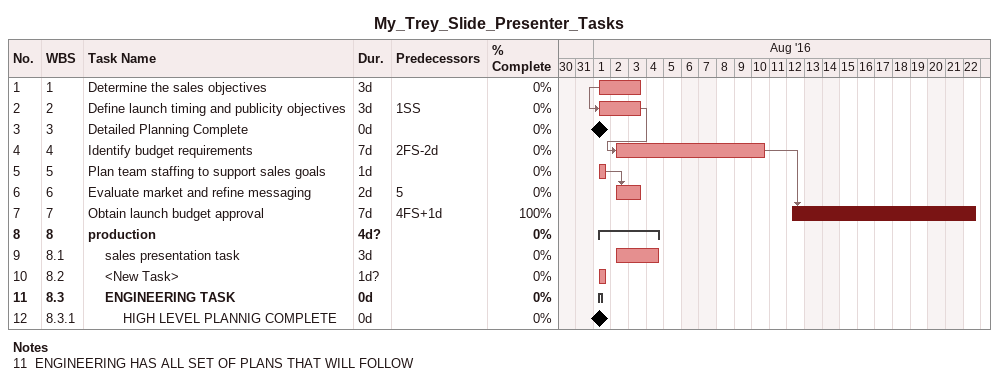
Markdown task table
My_Trey_Slide_Presenter_Tasks

| ID | WBS | Task | Duration | Start | Finish | Predecessors | % complete |
|---|---|---|---|---|---|---|---|
| 1 | 1 | Determine the sales objectives | 3d | 2016-08-01 | 2016-08-03 |  | 0 |
| 2 | 2 | Define launch timing and publicity objectives | 3d | 2016-08-01 | 2016-08-03 | 1SS | 0 |
| 3 | 3 | Detailed Planning Complete | 0d | 2016-08-01 | 2016-08-01 |  | 0 |
| 4 | 4 | Identify budget requirements | 7d | 2016-08-02 | 2016-08-10 | 2FS-2d | 0 |
| 5 | 5 | Plan team staffing to support sales goals | 1d | 2016-08-01 | 2016-08-01 |  | 0 |
| 6 | 6 | Evaluate market and refine messaging | 2d | 2016-08-02 | 2016-08-03 | 5 | 0 |
| 7 | 7 | Obtain launch budget approval | 7d | 2016-08-12 | 2016-08-22 | 4FS+1d | 100 |
| 8 | 8 | **production** | 4d? | 2016-08-01 | 2016-08-04 |  | 0 |
| 9 | 8.1 | sales presentation task | 3d | 2016-08-02 | 2016-08-04 |  | 0 |
| 10 | 8.2 | <New Task> | 1d? | 2016-08-01 | 2016-08-01 |  | 0 |
| 11 | 8.3 | **ENGINEERING TASK** | 0d | 2016-08-01 | 2016-08-01 |  | 0 |
| 12 | 8.3.1 | HIGH LEVEL PLANNIG COMPLETE | 0d | 2016-08-01 | 2016-08-01 |  | 0 |

Notes
- 11: ENGINEERING HAS ALL SET OF PLANS THAT WILL FOLLOW
